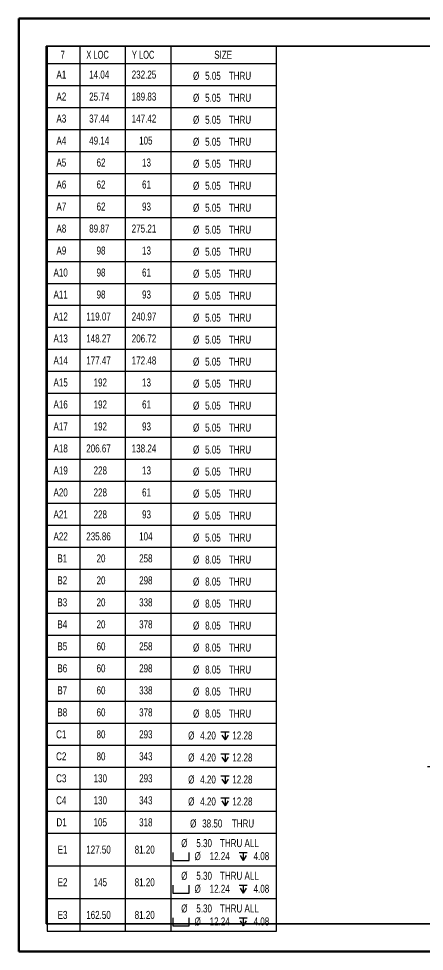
# Model space of a CAD drawing. Header units: millimetres. Extents: x 0 to 279, y 0 to 216.
# Drawn here: x 0 to 93.8, y 0 to 215.9 of the extents above; entities that cross this region are included whole.
import ezdxf

# ---------------------------------------------------------------- set-up
doc = ezdxf.new("R2010")
doc.units = ezdxf.units.MM
doc.layers.add('DIM', color=1, linetype='Continuous')
doc.layers.add('PAGE_BORDER', color=7, linetype='Continuous')
doc.styles.add('SLDTEXTSTYLE0', font='TXT', dxfattribs={"width": 0.75})
doc.styles.add('SLDTEXTSTYLE1', font='TXT', dxfattribs={"width": 0.7})
doc.dimstyles.new('SLDDIMSTYLE3', dxfattribs={"dimtxt": 3.5, "dimasz": 3.302, "dimexe": 0, "dimexo": 0.0625, "dimgap": 0.875, "dimtad": 0, "dimtih": 1, "dimtoh": 1, "dimlfac": 3, "dimrnd": 1e-09, "dimzin": 4, "dimdsep": 46, "dimtxsty": 'SLDTEXTSTYLE0', "dimblk1": 'NONE', "dimblk2": 'NONE', "dimsah": 1, "dimcen": 0, "dimadec": 0, "dimazin": 1, "dimtfac": 1, "dimtmove": 0, "dimatfit": 3, "dimldrblk": 'NONE', "dimfxl": 0, "dimfrac": 2, "dimtolj": 1, "dimtzin": 12, "dimarcsym": 0})

# ---------------------------------------------------------------- blocks, each defined once
blk = doc.blocks.new('SW_SYMBOL_HOLE_DEPTH')
at = {"layer": 'PAGE_BORDER', "color": 0}
for p, q in [((0, 875), (800, 875)), ((100, 555), (400, 75)), ((400, 875), (400, 75)), ((700, 555), (400, 75))]:
    blk.add_line(p, q, dxfattribs=at)
blk = doc.blocks.new('SW_SYMBOL_HOLE_SPOT')
at = {"layer": 'PAGE_BORDER', "color": 0}
for p, q in [((0, 875), (0, 75)), ((0, 75), (1600, 75)), ((1600, 75), (1600, 875))]:
    blk.add_line(p, q, dxfattribs=at)
blk = doc.blocks.new('SW_TABLEANNOTATION_0')
at = {"layer": 'PAGE_BORDER', "color": 0}
for p, q in [((0, 0), (0, -204.86)), ((53.05, 0), (0, 0)), ((7.57, 0), (7.57, -4.02)), ((18.09, 0), (18.09, -4.02)), ((28.61, 0), (28.61, -4.02)), ((53.05, -204.86), (53.05, 0)), ((0, -4.02), (53.05, -4.02)), ((7.57, -4.02), (7.57, -204.86)), ((18.09, -4.02), (18.09, -204.86)), ((28.61, -4.02), (28.61, -204.86)), ((0, -9.11), (53.05, -9.11)), ((0, -14.2), (53.05, -14.2)), ((0, -19.29), (53.05, -19.29)), ((0, -24.38), (53.05, -24.38)), ((0, -29.47), (53.05, -29.47)), ((0, -34.56), (53.05, -34.56)), ((0, -39.65), (53.05, -39.65)), ((0, -44.74), (53.05, -44.74)), ((0, -49.83), (53.05, -49.83)), ((0, -54.92), (53.05, -54.92)), ((0, -60.01), (53.05, -60.01)), ((0, -65.1), (53.05, -65.1)), ((0, -70.19), (53.05, -70.19)), ((0, -75.28), (53.05, -75.28)), ((0, -80.37), (53.05, -80.37)), ((0, -85.46), (53.05, -85.46)), ((0, -90.55), (53.05, -90.55)), ((0, -95.64), (53.05, -95.64)), ((0, -100.73), (53.05, -100.73)), ((0, -105.82), (53.05, -105.82)), ((0, -110.91), (53.05, -110.91)), ((0, -116.01), (53.05, -116.01)), ((0, -121.1), (53.05, -121.1)), ((0, -126.19), (53.05, -126.19)), ((0, -131.28), (53.05, -131.28)), ((0, -136.37), (53.05, -136.37)), ((0, -141.46), (53.05, -141.46)), ((0, -146.55), (53.05, -146.55)), ((0, -151.64), (53.05, -151.64)), ((0, -156.73), (53.05, -156.73)), ((0, -161.82), (53.05, -161.82)), ((0, -166.91), (53.05, -166.91)), ((0, -172), (53.05, -172)), ((0, -177.09), (53.05, -177.09)), ((0, -182.18), (53.05, -182.18)), ((0, -189.74), (53.05, -189.74)), ((0, -197.3), (53.05, -197.3)), ((0, -204.86), (53.05, -204.86))]:
    blk.add_line(p, q, dxfattribs=at)
at = {"layer": 'PAGE_BORDER', "color": 0, "xscale": 0.0023657470703125, "yscale": 0.0023657470703125, "zscale": 0.0023657470703125}
for name, p in [('SW_SYMBOL_HOLE_DEPTH', (40.22, -160.79)), ('SW_SYMBOL_HOLE_DEPTH', (40.22, -165.88)), ('SW_SYMBOL_HOLE_DEPTH', (40.22, -170.97)), ('SW_SYMBOL_HOLE_DEPTH', (40.22, -176.06)), ('SW_SYMBOL_HOLE_SPOT', (29.11, -188.71)), ('SW_SYMBOL_HOLE_DEPTH', (44.43, -188.71)), ('SW_SYMBOL_HOLE_SPOT', (29.11, -196.27)), ('SW_SYMBOL_HOLE_DEPTH', (44.43, -196.27)), ('SW_SYMBOL_HOLE_SPOT', (29.11, -203.83)), ('SW_SYMBOL_HOLE_DEPTH', (44.43, -203.83))]:
    blk.add_blockref(name, p, dxfattribs=at)
at = {"layer": 'PAGE_BORDER', "color": 0, "attachment_point": 1}
for s, insert, char_height, style in [('7', (3.1, -1.08), 1.85, 'SLDTEXTSTYLE0'), ('X LOC', (9.09, -1.08), 1.852, 'SLDTEXTSTYLE1'), ('Y LOC', (19.63, -1.08), 1.852, 'SLDTEXTSTYLE1'), ('SIZE', (38.68, -1.08), 1.852, 'SLDTEXTSTYLE0'), ('A1', (2.18, -5.67), 1.852, 'SLDTEXTSTYLE0'), ('14.04', (9.75, -5.67), 1.852, 'SLDTEXTSTYLE0'), ('232.25', (19.59, -5.67), 1.852, 'SLDTEXTSTYLE0'), ('%%c', (33.77, -5.95), 1.852, 'SLDTEXTSTYLE0'), ('5.05', (36.57, -5.95), 1.852, 'SLDTEXTSTYLE0'), ('THRU', (42.05, -5.95), 1.852, 'SLDTEXTSTYLE0'), ('A2', (2.18, -10.76), 1.852, 'SLDTEXTSTYLE0'), ('25.74', (9.75, -10.76), 1.852, 'SLDTEXTSTYLE0'), ('189.83', (19.59, -10.76), 1.852, 'SLDTEXTSTYLE0'), ('%%c', (33.77, -11.04), 1.852, 'SLDTEXTSTYLE0'), ('5.05', (36.57, -11.04), 1.852, 'SLDTEXTSTYLE0'), ('THRU', (42.05, -11.04), 1.852, 'SLDTEXTSTYLE0'), ('A3', (2.18, -15.85), 1.852, 'SLDTEXTSTYLE0'), ('37.44', (9.75, -15.85), 1.852, 'SLDTEXTSTYLE0'), ('147.42', (19.59, -15.85), 1.852, 'SLDTEXTSTYLE0'), ('%%c', (33.77, -16.13), 1.852, 'SLDTEXTSTYLE0'), ('5.05', (36.57, -16.13), 1.852, 'SLDTEXTSTYLE0'), ('THRU', (42.05, -16.13), 1.852, 'SLDTEXTSTYLE0'), ('A4', (2.18, -20.94), 1.852, 'SLDTEXTSTYLE0'), ('49.14', (9.75, -20.94), 1.852, 'SLDTEXTSTYLE0'), ('105', (21.3, -20.94), 1.852, 'SLDTEXTSTYLE0'), ('%%c', (33.77, -21.22), 1.852, 'SLDTEXTSTYLE0'), ('5.05', (36.57, -21.22), 1.852, 'SLDTEXTSTYLE0'), ('THRU', (42.05, -21.22), 1.852, 'SLDTEXTSTYLE0'), ('A5', (2.18, -26.03), 1.852, 'SLDTEXTSTYLE0'), ('62', (11.46, -26.03), 1.852, 'SLDTEXTSTYLE0'), ('13', (21.98, -26.03), 1.852, 'SLDTEXTSTYLE0'), ('%%c', (33.77, -26.31), 1.852, 'SLDTEXTSTYLE0'), ('5.05', (36.57, -26.31), 1.852, 'SLDTEXTSTYLE0'), ('THRU', (42.05, -26.31), 1.852, 'SLDTEXTSTYLE0'), ('A6', (2.18, -31.12), 1.852, 'SLDTEXTSTYLE0'), ('62', (11.46, -31.12), 1.852, 'SLDTEXTSTYLE0'), ('61', (21.98, -31.12), 1.852, 'SLDTEXTSTYLE0'), ('%%c', (33.77, -31.4), 1.852, 'SLDTEXTSTYLE0'), ('5.05', (36.57, -31.4), 1.852, 'SLDTEXTSTYLE0'), ('THRU', (42.05, -31.4), 1.852, 'SLDTEXTSTYLE0'), ('A7', (2.18, -36.22), 1.852, 'SLDTEXTSTYLE0'), ('62', (11.46, -36.22), 1.852, 'SLDTEXTSTYLE0'), ('93', (21.98, -36.22), 1.852, 'SLDTEXTSTYLE0'), ('%%c', (33.77, -36.49), 1.852, 'SLDTEXTSTYLE0'), ('5.05', (36.57, -36.49), 1.852, 'SLDTEXTSTYLE0'), ('THRU', (42.05, -36.49), 1.852, 'SLDTEXTSTYLE0'), ('A8', (2.18, -41.31), 1.852, 'SLDTEXTSTYLE0'), ('89.87', (9.75, -41.31), 1.852, 'SLDTEXTSTYLE0'), ('275.21', (19.59, -41.31), 1.852, 'SLDTEXTSTYLE0'), ('%%c', (33.77, -41.58), 1.852, 'SLDTEXTSTYLE0'), ('5.05', (36.57, -41.58), 1.852, 'SLDTEXTSTYLE0'), ('THRU', (42.05, -41.58), 1.852, 'SLDTEXTSTYLE0'), ('A9', (2.18, -46.4), 1.852, 'SLDTEXTSTYLE0'), ('98', (11.46, -46.4), 1.852, 'SLDTEXTSTYLE0'), ('13', (21.98, -46.4), 1.852, 'SLDTEXTSTYLE0'), ('%%c', (33.77, -46.67), 1.852, 'SLDTEXTSTYLE0'), ('5.05', (36.57, -46.67), 1.852, 'SLDTEXTSTYLE0'), ('THRU', (42.05, -46.67), 1.852, 'SLDTEXTSTYLE0'), ('A10', (1.5, -51.49), 1.852, 'SLDTEXTSTYLE0'), ('98', (11.46, -51.49), 1.852, 'SLDTEXTSTYLE0'), ('61', (21.98, -51.49), 1.852, 'SLDTEXTSTYLE0'), ('%%c', (33.77, -51.76), 1.852, 'SLDTEXTSTYLE0'), ('5.05', (36.57, -51.76), 1.852, 'SLDTEXTSTYLE0'), ('THRU', (42.05, -51.76), 1.852, 'SLDTEXTSTYLE0'), ('A11', (1.5, -56.58), 1.852, 'SLDTEXTSTYLE0'), ('98', (11.46, -56.58), 1.852, 'SLDTEXTSTYLE0'), ('93', (21.98, -56.58), 1.852, 'SLDTEXTSTYLE0'), ('%%c', (33.77, -56.85), 1.852, 'SLDTEXTSTYLE0'), ('5.05', (36.57, -56.85), 1.852, 'SLDTEXTSTYLE0'), ('THRU', (42.05, -56.85), 1.852, 'SLDTEXTSTYLE0'), ('A12', (1.5, -61.67), 1.852, 'SLDTEXTSTYLE0'), ('119.07', (9.07, -61.67), 1.852, 'SLDTEXTSTYLE0'), ('240.97', (19.59, -61.67), 1.852, 'SLDTEXTSTYLE0'), ('%%c', (33.77, -61.94), 1.852, 'SLDTEXTSTYLE0'), ('5.05', (36.57, -61.94), 1.852, 'SLDTEXTSTYLE0'), ('THRU', (42.05, -61.94), 1.852, 'SLDTEXTSTYLE0'), ('A13', (1.5, -66.76), 1.852, 'SLDTEXTSTYLE0'), ('148.27', (9.07, -66.76), 1.852, 'SLDTEXTSTYLE0'), ('206.72', (19.59, -66.76), 1.852, 'SLDTEXTSTYLE0'), ('%%c', (33.77, -67.03), 1.852, 'SLDTEXTSTYLE0'), ('5.05', (36.57, -67.03), 1.852, 'SLDTEXTSTYLE0'), ('THRU', (42.05, -67.03), 1.852, 'SLDTEXTSTYLE0'), ('A14', (1.5, -71.85), 1.852, 'SLDTEXTSTYLE0'), ('177.47', (9.07, -71.85), 1.852, 'SLDTEXTSTYLE0'), ('172.48', (19.59, -71.85), 1.852, 'SLDTEXTSTYLE0'), ('%%c', (33.77, -72.12), 1.852, 'SLDTEXTSTYLE0'), ('5.05', (36.57, -72.12), 1.852, 'SLDTEXTSTYLE0'), ('THRU', (42.05, -72.12), 1.852, 'SLDTEXTSTYLE0'), ('A15', (1.5, -76.94), 1.852, 'SLDTEXTSTYLE0'), ('192', (10.77, -76.94), 1.852, 'SLDTEXTSTYLE0'), ('13', (21.98, -76.94), 1.852, 'SLDTEXTSTYLE0'), ('%%c', (33.77, -77.21), 1.852, 'SLDTEXTSTYLE0'), ('5.05', (36.57, -77.21), 1.852, 'SLDTEXTSTYLE0'), ('THRU', (42.05, -77.21), 1.852, 'SLDTEXTSTYLE0'), ('A16', (1.5, -82.03), 1.852, 'SLDTEXTSTYLE0'), ('192', (10.77, -82.03), 1.852, 'SLDTEXTSTYLE0'), ('61', (21.98, -82.03), 1.852, 'SLDTEXTSTYLE0'), ('%%c', (33.77, -82.3), 1.852, 'SLDTEXTSTYLE0'), ('5.05', (36.57, -82.3), 1.852, 'SLDTEXTSTYLE0'), ('THRU', (42.05, -82.3), 1.852, 'SLDTEXTSTYLE0'), ('A17', (1.5, -87.12), 1.852, 'SLDTEXTSTYLE0'), ('192', (10.77, -87.12), 1.852, 'SLDTEXTSTYLE0'), ('93', (21.98, -87.12), 1.852, 'SLDTEXTSTYLE0'), ('%%c', (33.77, -87.39), 1.852, 'SLDTEXTSTYLE0'), ('5.05', (36.57, -87.39), 1.852, 'SLDTEXTSTYLE0'), ('THRU', (42.05, -87.39), 1.852, 'SLDTEXTSTYLE0'), ('A18', (1.5, -92.21), 1.852, 'SLDTEXTSTYLE0'), ('206.67', (9.07, -92.21), 1.852, 'SLDTEXTSTYLE0'), ('138.24', (19.59, -92.21), 1.852, 'SLDTEXTSTYLE0'), ('%%c', (33.77, -92.48), 1.852, 'SLDTEXTSTYLE0'), ('5.05', (36.57, -92.48), 1.852, 'SLDTEXTSTYLE0'), ('THRU', (42.05, -92.48), 1.852, 'SLDTEXTSTYLE0'), ('A19', (1.5, -97.3), 1.852, 'SLDTEXTSTYLE0'), ('228', (10.77, -97.3), 1.852, 'SLDTEXTSTYLE0'), ('13', (21.98, -97.3), 1.852, 'SLDTEXTSTYLE0'), ('%%c', (33.77, -97.57), 1.852, 'SLDTEXTSTYLE0'), ('5.05', (36.57, -97.57), 1.852, 'SLDTEXTSTYLE0'), ('THRU', (42.05, -97.57), 1.852, 'SLDTEXTSTYLE0'), ('A20', (1.5, -102.39), 1.852, 'SLDTEXTSTYLE0'), ('228', (10.77, -102.39), 1.852, 'SLDTEXTSTYLE0'), ('61', (21.98, -102.39), 1.852, 'SLDTEXTSTYLE0'), ('%%c', (33.77, -102.66), 1.852, 'SLDTEXTSTYLE0'), ('5.05', (36.57, -102.66), 1.852, 'SLDTEXTSTYLE0'), ('THRU', (42.05, -102.66), 1.852, 'SLDTEXTSTYLE0'), ('A21', (1.5, -107.48), 1.852, 'SLDTEXTSTYLE0'), ('228', (10.77, -107.48), 1.852, 'SLDTEXTSTYLE0'), ('93', (21.98, -107.48), 1.852, 'SLDTEXTSTYLE0'), ('%%c', (33.77, -107.75), 1.852, 'SLDTEXTSTYLE0'), ('5.05', (36.57, -107.75), 1.852, 'SLDTEXTSTYLE0'), ('THRU', (42.05, -107.75), 1.852, 'SLDTEXTSTYLE0'), ('A22', (1.5, -112.57), 1.852, 'SLDTEXTSTYLE0'), ('235.86', (9.07, -112.57), 1.852, 'SLDTEXTSTYLE0'), ('104', (21.3, -112.57), 1.852, 'SLDTEXTSTYLE0'), ('%%c', (33.77, -112.84), 1.852, 'SLDTEXTSTYLE0'), ('5.05', (36.57, -112.84), 1.852, 'SLDTEXTSTYLE0'), ('THRU', (42.05, -112.84), 1.852, 'SLDTEXTSTYLE0'), ('B1', (2.39, -117.66), 1.852, 'SLDTEXTSTYLE0'), ('20', (11.46, -117.66), 1.852, 'SLDTEXTSTYLE0'), ('258', (21.3, -117.66), 1.852, 'SLDTEXTSTYLE0'), ('%%c', (33.77, -117.94), 1.852, 'SLDTEXTSTYLE0'), ('8.05', (36.57, -117.94), 1.852, 'SLDTEXTSTYLE0'), ('THRU', (42.05, -117.94), 1.852, 'SLDTEXTSTYLE0'), ('B2', (2.39, -122.75), 1.852, 'SLDTEXTSTYLE0'), ('20', (11.46, -122.75), 1.852, 'SLDTEXTSTYLE0'), ('298', (21.3, -122.75), 1.852, 'SLDTEXTSTYLE0'), ('%%c', (33.77, -123.03), 1.852, 'SLDTEXTSTYLE0'), ('8.05', (36.57, -123.03), 1.852, 'SLDTEXTSTYLE0'), ('THRU', (42.05, -123.03), 1.852, 'SLDTEXTSTYLE0'), ('B3', (2.39, -127.84), 1.852, 'SLDTEXTSTYLE0'), ('20', (11.46, -127.84), 1.852, 'SLDTEXTSTYLE0'), ('338', (21.3, -127.84), 1.852, 'SLDTEXTSTYLE0'), ('%%c', (33.77, -128.12), 1.852, 'SLDTEXTSTYLE0'), ('8.05', (36.57, -128.12), 1.852, 'SLDTEXTSTYLE0'), ('THRU', (42.05, -128.12), 1.852, 'SLDTEXTSTYLE0'), ('B4', (2.39, -132.93), 1.852, 'SLDTEXTSTYLE0'), ('20', (11.46, -132.93), 1.852, 'SLDTEXTSTYLE0'), ('378', (21.3, -132.93), 1.852, 'SLDTEXTSTYLE0'), ('%%c', (33.77, -133.21), 1.852, 'SLDTEXTSTYLE0'), ('8.05', (36.57, -133.21), 1.852, 'SLDTEXTSTYLE0'), ('THRU', (42.05, -133.21), 1.852, 'SLDTEXTSTYLE0'), ('B5', (2.39, -138.02), 1.852, 'SLDTEXTSTYLE0'), ('60', (11.46, -138.02), 1.852, 'SLDTEXTSTYLE0'), ('258', (21.3, -138.02), 1.852, 'SLDTEXTSTYLE0'), ('%%c', (33.77, -138.3), 1.852, 'SLDTEXTSTYLE0'), ('8.05', (36.57, -138.3), 1.852, 'SLDTEXTSTYLE0'), ('THRU', (42.05, -138.3), 1.852, 'SLDTEXTSTYLE0'), ('B6', (2.39, -143.11), 1.852, 'SLDTEXTSTYLE0'), ('60', (11.46, -143.11), 1.852, 'SLDTEXTSTYLE0'), ('298', (21.3, -143.11), 1.852, 'SLDTEXTSTYLE0'), ('%%c', (33.77, -143.39), 1.852, 'SLDTEXTSTYLE0'), ('8.05', (36.57, -143.39), 1.852, 'SLDTEXTSTYLE0'), ('THRU', (42.05, -143.39), 1.852, 'SLDTEXTSTYLE0'), ('B7', (2.39, -148.21), 1.852, 'SLDTEXTSTYLE0'), ('60', (11.46, -148.21), 1.852, 'SLDTEXTSTYLE0'), ('338', (21.3, -148.21), 1.852, 'SLDTEXTSTYLE0'), ('%%c', (33.77, -148.48), 1.852, 'SLDTEXTSTYLE0'), ('8.05', (36.57, -148.48), 1.852, 'SLDTEXTSTYLE0'), ('THRU', (42.05, -148.48), 1.852, 'SLDTEXTSTYLE0'), ('B8', (2.39, -153.3), 1.852, 'SLDTEXTSTYLE0'), ('60', (11.46, -153.3), 1.852, 'SLDTEXTSTYLE0'), ('378', (21.3, -153.3), 1.852, 'SLDTEXTSTYLE0'), ('%%c', (33.77, -153.57), 1.852, 'SLDTEXTSTYLE0'), ('8.05', (36.57, -153.57), 1.852, 'SLDTEXTSTYLE0'), ('THRU', (42.05, -153.57), 1.852, 'SLDTEXTSTYLE0'), ('C1', (2.1, -158.39), 1.852, 'SLDTEXTSTYLE0'), ('80', (11.46, -158.39), 1.852, 'SLDTEXTSTYLE0'), ('293', (21.3, -158.39), 1.852, 'SLDTEXTSTYLE0'), ('%%c', (32.64, -158.66), 1.852, 'SLDTEXTSTYLE0'), ('4.20', (35.44, -158.66), 1.852, 'SLDTEXTSTYLE0'), ('12.28', (42.87, -158.66), 1.852, 'SLDTEXTSTYLE0'), ('C2', (2.1, -163.48), 1.852, 'SLDTEXTSTYLE0'), ('80', (11.46, -163.48), 1.852, 'SLDTEXTSTYLE0'), ('343', (21.3, -163.48), 1.852, 'SLDTEXTSTYLE0'), ('%%c', (32.64, -163.75), 1.852, 'SLDTEXTSTYLE0'), ('4.20', (35.44, -163.75), 1.852, 'SLDTEXTSTYLE0'), ('12.28', (42.87, -163.75), 1.852, 'SLDTEXTSTYLE0'), ('C3', (2.1, -168.57), 1.852, 'SLDTEXTSTYLE0'), ('130', (10.77, -168.57), 1.852, 'SLDTEXTSTYLE0'), ('293', (21.3, -168.57), 1.852, 'SLDTEXTSTYLE0'), ('%%c', (32.64, -168.84), 1.852, 'SLDTEXTSTYLE0'), ('4.20', (35.44, -168.84), 1.852, 'SLDTEXTSTYLE0'), ('12.28', (42.87, -168.84), 1.852, 'SLDTEXTSTYLE0'), ('C4', (2.1, -173.66), 1.852, 'SLDTEXTSTYLE0'), ('130', (10.77, -173.66), 1.852, 'SLDTEXTSTYLE0'), ('343', (21.3, -173.66), 1.852, 'SLDTEXTSTYLE0'), ('%%c', (32.64, -173.93), 1.852, 'SLDTEXTSTYLE0'), ('4.20', (35.44, -173.93), 1.852, 'SLDTEXTSTYLE0'), ('12.28', (42.87, -173.93), 1.852, 'SLDTEXTSTYLE0'), ('D1', (2.18, -178.75), 1.852, 'SLDTEXTSTYLE0'), ('105', (10.77, -178.75), 1.852, 'SLDTEXTSTYLE0'), ('318', (21.3, -178.75), 1.852, 'SLDTEXTSTYLE0'), ('%%c', (33.09, -179.02), 1.852, 'SLDTEXTSTYLE0'), ('38.50', (35.89, -179.02), 1.852, 'SLDTEXTSTYLE0'), ('THRU', (42.74, -179.02), 1.852, 'SLDTEXTSTYLE0'), ('%%c', (31.04, -183.57), 1.852, 'SLDTEXTSTYLE0'), ('E1', (2.44, -185.07), 1.852, 'SLDTEXTSTYLE0'), ('127.50', (9.07, -185.07), 1.852, 'SLDTEXTSTYLE0'), ('81.20', (20.27, -185.07), 1.852, 'SLDTEXTSTYLE0'), ('5.30', (34.53, -183.57), 1.852, 'SLDTEXTSTYLE0'), ('THRU ALL', (40, -183.57), 1.852, 'SLDTEXTSTYLE0'), ('%%c', (34.12, -186.58), 1.852, 'SLDTEXTSTYLE0'), ('12.24', (37.61, -186.58), 1.852, 'SLDTEXTSTYLE0'), ('4.08', (47.78, -186.58), 1.852, 'SLDTEXTSTYLE0'), ('%%c', (31.04, -191.13), 1.852, 'SLDTEXTSTYLE0'), ('5.30', (34.53, -191.13), 1.852, 'SLDTEXTSTYLE0'), ('THRU ALL', (40, -191.13), 1.852, 'SLDTEXTSTYLE0'), ('E2', (2.44, -192.63), 1.852, 'SLDTEXTSTYLE0'), ('145', (10.77, -192.63), 1.852, 'SLDTEXTSTYLE0'), ('81.20', (20.27, -192.63), 1.852, 'SLDTEXTSTYLE0'), ('%%c', (34.12, -194.14), 1.852, 'SLDTEXTSTYLE0'), ('12.24', (37.61, -194.14), 1.852, 'SLDTEXTSTYLE0'), ('4.08', (47.78, -194.14), 1.852, 'SLDTEXTSTYLE0'), ('%%c', (31.04, -198.69), 1.852, 'SLDTEXTSTYLE0'), ('E3', (2.44, -200.19), 1.852, 'SLDTEXTSTYLE0'), ('162.50', (9.07, -200.19), 1.852, 'SLDTEXTSTYLE0'), ('81.20', (20.27, -200.19), 1.852, 'SLDTEXTSTYLE0'), ('5.30', (34.53, -198.69), 1.852, 'SLDTEXTSTYLE0'), ('THRU ALL', (40, -198.69), 1.852, 'SLDTEXTSTYLE0'), ('%%c', (34.12, -201.7), 1.852, 'SLDTEXTSTYLE0'), ('12.24', (37.61, -201.7), 1.852, 'SLDTEXTSTYLE0'), ('4.08', (47.78, -201.7), 1.852, 'SLDTEXTSTYLE0')]:
    blk.add_mtext(s, dxfattribs=dict(at, insert=insert, char_height=char_height, style=style))
blk = doc.blocks.new('_D_19')
at = {"layer": 'DIM'}
blk.add_line((94.58, 42.78), (140.89, 42.78), dxfattribs=at)
at = {"layer": 'DIM', "xscale": 0.004470703125, "yscale": 0.004470703125, "zscale": 0.004470703125}
for p in [(118.02, 48.88), (122.95, 43.27)]:
    blk.add_blockref('SW_SYMBOL_HOLE_DEPTH', p, dxfattribs=at)
at = {"layer": 'DIM', "char_height": 3.5, "attachment_point": 1, "style": 'SLDTEXTSTYLE0'}
for s, insert in [('%%c', (101.1, 52.9)), ('4.20', (107.7, 52.96)), ('24.00', (124.33, 52.96)), ('M5x0.8 - 6H', (96.17, 47.35)), ('20.00', (129.27, 47.35))]:
    blk.add_mtext(s, dxfattribs=dict(at, insert=insert))
blk = doc.blocks.new('_NONE')

msp = doc.modelspace()

# ---------------------------------------------------------------- linework, layer by layer
at = {"color": 7, "linetype": 'Continuous', "lineweight": 50}
for p, q in [((0, 0), (0, 215.9)), ((0, 215.9), (279.4, 215.9)), ((0, 0), (279.4, 0))]:
    msp.add_line(p, q, dxfattribs=at)
at = {"layer": 'PAGE_BORDER', "lineweight": 35}
for p, q in [((6.35, 209.55), (273.05, 209.55)), ((6.35, 6.35), (6.35, 209.55)), ((6.35, 6.35), (273.05, 6.35))]:
    msp.add_line(p, q, dxfattribs=at)

# ---------------------------------------------------------------- block references
at = {"layer": 'PAGE_BORDER'}
msp.add_blockref('SW_TABLEANNOTATION_0', (6.5582, 209.5503), dxfattribs=at)

# ---------------------------------------------------------------- dimensions: what is measured, and where the dimension line sits
at = {"layer": 'DIM'}
dim = msp.add_diameter_dim_2p(p1=(1.077, 0.8919), p2=(0, 0), text='<> {\\fGDT;x} 24.00\\PM5x0.8 - 6H {\\fGDT;x} 20.00\\P', dimstyle='SLDDIMSTYLE3', dxfattribs=at)
dim.commit()
dim.dimension.update_dxf_attribs({"geometry": '_D_19', "text_midpoint": (118.5279, 48.3901), "dimtype": 163})

doc.saveas('drawing.dxf')
